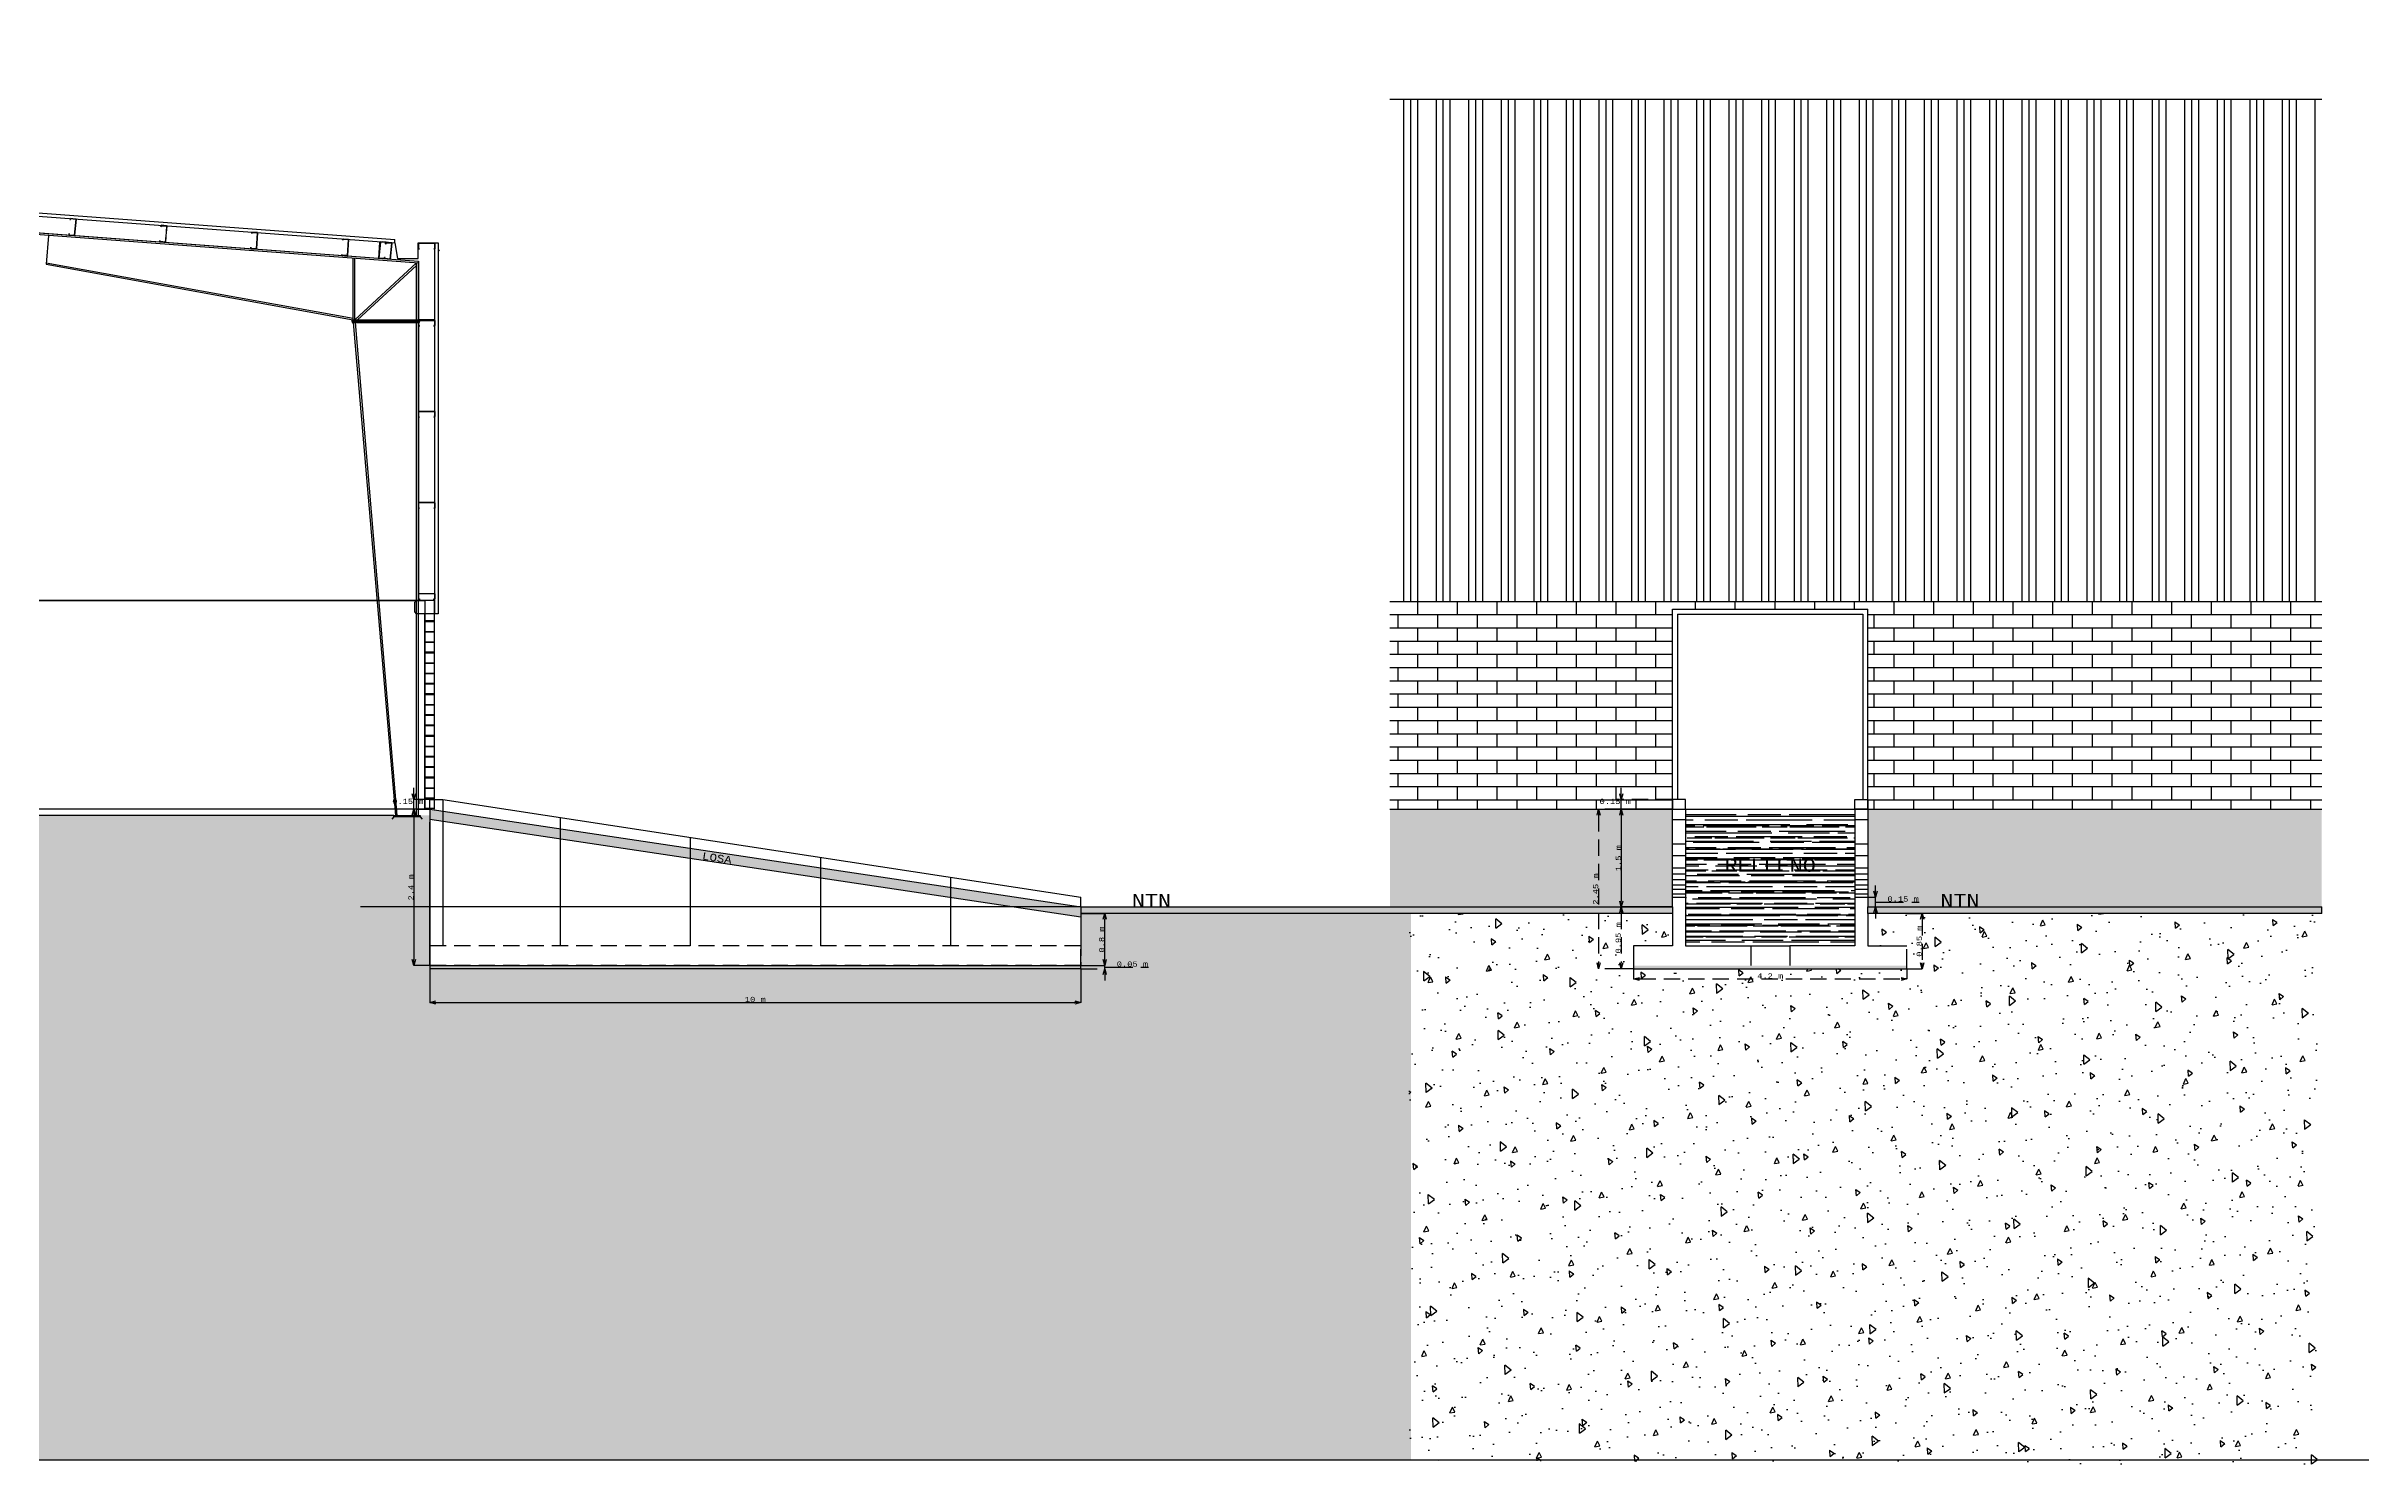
# Model space of a CAD drawing. Header units: metres. Extents: x 851 to 1039, y 791 to 824.
# Drawn here: x 934.24 to 969.81, y 790.9 to 812.69 of the extents above; entities that cross this region are included whole.
import ezdxf

# ---------------------------------------------------------------- set-up
doc = ezdxf.new("R2010")
doc.units = ezdxf.units.M
doc.linetypes.add('DASHED2', pattern=[0.375, 0.25, -0.125])
for name, color, linetype in [('1- 09', 2, 'Continuous'), ('1- 1', 1, 'Continuous'), ('1- 2', 223, 'Continuous'), ('1- 3', 3, 'Continuous'), ('hatch', 9, 'Continuous')]:
    doc.layers.add(name, color=color, linetype=linetype)
doc.layers.add('2', color=223, linetype='Continuous', lineweight=5)
doc.layers.add('3', color=3, linetype='Continuous', lineweight=30)
doc.styles.get("Standard").update_dxf_attribs({"font": 'cour.ttf', "height": 0.08})
doc.dimstyles.new('ISO-25 (Metros)', dxfattribs={"dimscale": 0.001, "dimtxt": 0.08, "dimasz": 90, "dimexe": 1.25, "dimexo": 0.625, "dimtad": 1, "dimtoh": 1, "dimdsep": 46, "dimtxsty": 'Standard', "dimblk": 'OPEN30', "dimcen": 2.5, "dimclrd": 220, "dimclre": 220, "dimclrt": 220, "dimadec": 0, "dimazin": 0, "dimtfac": 1, "dimtmove": 1, "dimatfit": 3, "dimfxl": 1, "dimarcsym": 0})

# ---------------------------------------------------------------- blocks, each defined once
blk = doc.blocks.new('_Open30')
at = {"color": 0, "linetype": 'ByBlock', "lineweight": -2}
for p, q in [((-1, 0.27), (0, 0)), ((0, 0), (-1, -0.27)), ((0, 0), (-1, 0))]:
    blk.add_line(p, q, dxfattribs=at)
blk = doc.blocks.new('*D43')
at = {"color": 220, "lineweight": -2, "transparency": 16777216}
for p, q in [((940.129, 798.519), (940.129, 798)), ((950.129, 798.519), (950.129, 798)), ((940.219, 798.001), (950.039, 798.001))]:
    blk.add_line(p, q, dxfattribs=at)
at = {"layer": 'Defpoints', "color": 0, "transparency": 16777216}
for p in [(940.129, 798.519), (950.129, 798.519), (950.129, 798.001)]:
    blk.add_point(p, dxfattribs=at)
at = {"color": 220, "lineweight": -2, "transparency": 16777216, "xscale": 0.09, "yscale": 0.09, "zscale": 0.09, "rotation": 180}
blk.add_blockref('_Open30', (940.129, 798.001), dxfattribs=at)
at = {"color": 220, "lineweight": -2, "transparency": 16777216, "xscale": 0.09, "yscale": 0.09, "zscale": 0.09}
blk.add_blockref('_Open30', (950.129, 798.001), dxfattribs=at)
at = {"color": 220, "transparency": 16777216, "insert": (945.129, 798.047), "char_height": 0.08, "attachment_point": 5}
blk.add_mtext('10 m', dxfattribs=at)
blk = doc.blocks.new('*D44')
at = {"color": 220, "lineweight": -2, "transparency": 16777216}
for p, q in [((950.13, 799.369), (950.499, 799.369)), ((950.497, 798.659), (950.497, 799.279)), ((950.13, 798.569), (950.499, 798.569))]:
    blk.add_line(p, q, dxfattribs=at)
at = {"layer": 'Defpoints', "color": 0, "transparency": 16777216}
for p in [(950.129, 799.369), (950.497, 799.369), (950.129, 798.569)]:
    blk.add_point(p, dxfattribs=at)
at = {"color": 220, "lineweight": -2, "transparency": 16777216, "xscale": 0.09, "yscale": 0.09, "zscale": 0.09}
for p, rotation in [((950.497, 799.369), 90), ((950.497, 798.569), 270)]:
    blk.add_blockref('_Open30', p, dxfattribs=dict(at, rotation=rotation))
at = {"color": 220, "transparency": 16777216, "insert": (950.452, 798.969), "char_height": 0.08, "attachment_point": 5, "rotation": 90}
blk.add_mtext('0.8 m', dxfattribs=at)
blk = doc.blocks.new('*D45')
at = {"color": 220, "lineweight": -2, "transparency": 16777216}
for p, q in [((940.128, 800.969), (939.883, 800.969)), ((939.884, 800.879), (939.884, 798.659)), ((940.128, 798.569), (939.883, 798.569))]:
    blk.add_line(p, q, dxfattribs=at)
at = {"layer": 'Defpoints', "color": 0, "transparency": 16777216}
for p in [(940.129, 800.969), (939.884, 798.569), (940.129, 798.569)]:
    blk.add_point(p, dxfattribs=at)
at = {"color": 220, "lineweight": -2, "transparency": 16777216, "xscale": 0.09, "yscale": 0.09, "zscale": 0.09}
for p, rotation in [((939.884, 800.969), 90), ((939.884, 798.569), 270)]:
    blk.add_blockref('_Open30', p, dxfattribs=dict(at, rotation=rotation))
at = {"color": 220, "transparency": 16777216, "insert": (939.838, 799.769), "char_height": 0.08, "attachment_point": 5, "rotation": 90}
blk.add_mtext('2.4 m', dxfattribs=at)
blk = doc.blocks.new('*D91')
at = {"color": 220, "lineweight": -2, "transparency": 16777216}
for p, q in [((959.221, 800.969), (958.433, 800.969)), ((958.434, 800.879), (958.434, 799.559)), ((959.221, 799.469), (958.433, 799.469))]:
    blk.add_line(p, q, dxfattribs=at)
at = {"layer": 'Defpoints', "color": 0, "transparency": 16777216}
for p in [(959.222, 800.969), (958.434, 799.469), (959.222, 799.469)]:
    blk.add_point(p, dxfattribs=at)
at = {"color": 220, "lineweight": -2, "transparency": 16777216, "xscale": 0.09, "yscale": 0.09, "zscale": 0.09}
for p, rotation in [((958.434, 800.969), 90), ((958.434, 799.469), 270)]:
    blk.add_blockref('_Open30', p, dxfattribs=dict(at, rotation=rotation))
at = {"color": 220, "transparency": 16777216, "insert": (958.389, 800.219), "char_height": 0.08, "attachment_point": 5, "rotation": 90}
blk.add_mtext('1.5 m', dxfattribs=at)
blk = doc.blocks.new('*D111')
at = {"color": 220, "linetype": 'DASHED2', "lineweight": -2, "transparency": 16777216}
for p, q in [((962.822, 799.369), (963.058, 799.369)), ((963.057, 799.279), (963.057, 798.609)), ((962.822, 798.519), (963.058, 798.519))]:
    blk.add_line(p, q, dxfattribs=at)
at = {"layer": 'Defpoints', "color": 0, "linetype": 'DASHED2', "transparency": 16777216}
for p in [(962.822, 799.369), (962.822, 798.519), (963.057, 798.519)]:
    blk.add_point(p, dxfattribs=at)
at = {"color": 220, "linetype": 'DASHED2', "lineweight": -2, "transparency": 16777216, "xscale": 0.09, "yscale": 0.09, "zscale": 0.09}
for p, rotation in [((963.057, 799.369), 90), ((963.057, 798.519), 270)]:
    blk.add_blockref('_Open30', p, dxfattribs=dict(at, rotation=rotation))
at = {"color": 220, "linetype": 'DASHED2', "transparency": 16777216, "insert": (963.012, 798.944), "char_height": 0.08, "attachment_point": 5, "rotation": 90}
blk.add_mtext('0.85 m', dxfattribs=at)
blk = doc.blocks.new('*D115')
at = {"color": 220, "linetype": 'DASHED2', "lineweight": -2, "transparency": 16777216}
for p, q in [((962.338, 799.709), (962.338, 799.799)), ((962.222, 799.619), (962.339, 799.619)), ((962.222, 799.469), (962.339, 799.469)), ((962.338, 799.469), (962.338, 799.619)), ((962.338, 799.469), (962.338, 799.619)), ((962.338, 799.544), (962.52, 799.544)), ((962.338, 799.379), (962.338, 799.289)), ((962.52, 799.544), (963.008, 799.544))]:
    blk.add_line(p, q, dxfattribs=at)
at = {"layer": 'Defpoints', "color": 0, "linetype": 'DASHED2', "transparency": 16777216}
for p in [(962.222, 799.619), (962.222, 799.469), (962.338, 799.619)]:
    blk.add_point(p, dxfattribs=at)
at = {"color": 220, "linetype": 'DASHED2', "lineweight": -2, "transparency": 16777216, "xscale": 0.09, "yscale": 0.09, "zscale": 0.09}
for p, rotation in [((962.338, 799.619), 270), ((962.338, 799.469), 90)]:
    blk.add_blockref('_Open30', p, dxfattribs=dict(at, rotation=rotation))
at = {"color": 220, "linetype": 'DASHED2', "transparency": 16777216, "insert": (962.764, 799.59), "char_height": 0.08, "attachment_point": 5}
blk.add_mtext('0.15 m', dxfattribs=at)
blk = doc.blocks.new('*D116')
at = {"color": 220, "linetype": 'DASHED2', "lineweight": -2, "transparency": 16777216}
for p, q in [((950.497, 798.659), (950.497, 798.749)), ((950.13, 798.569), (950.499, 798.569)), ((950.13, 798.519), (950.499, 798.519)), ((950.497, 798.519), (950.497, 798.569)), ((950.497, 798.519), (950.497, 798.569)), ((950.497, 798.544), (950.679, 798.544)), ((950.497, 798.429), (950.497, 798.339)), ((950.679, 798.544), (951.168, 798.544))]:
    blk.add_line(p, q, dxfattribs=at)
at = {"layer": 'Defpoints', "color": 0, "linetype": 'DASHED2', "transparency": 16777216}
for p in [(950.129, 798.569), (950.129, 798.519), (950.497, 798.569)]:
    blk.add_point(p, dxfattribs=at)
at = {"color": 220, "linetype": 'DASHED2', "lineweight": -2, "transparency": 16777216, "xscale": 0.09, "yscale": 0.09, "zscale": 0.09}
for p, rotation in [((950.497, 798.569), 270), ((950.497, 798.519), 90)]:
    blk.add_blockref('_Open30', p, dxfattribs=dict(at, rotation=rotation))
at = {"color": 220, "linetype": 'DASHED2', "transparency": 16777216, "insert": (950.923, 798.59), "char_height": 0.08, "attachment_point": 5}
blk.add_mtext('0.05 m', dxfattribs=at)
blk = doc.blocks.new('*D128')
at = {"color": 220, "linetype": 'DASHED2', "lineweight": -2, "transparency": 16777216}
for p, q in [((958.433, 799.469), (958.431, 799.469)), ((958.433, 799.379), (958.433, 798.609)), ((958.621, 798.519), (958.431, 798.519))]:
    blk.add_line(p, q, dxfattribs=at)
at = {"layer": 'Defpoints', "color": 0, "linetype": 'DASHED2', "transparency": 16777216}
for p in [(958.434, 799.469), (958.433, 798.519), (958.622, 798.519)]:
    blk.add_point(p, dxfattribs=at)
at = {"color": 220, "linetype": 'DASHED2', "lineweight": -2, "transparency": 16777216, "xscale": 0.09, "yscale": 0.09, "zscale": 0.09}
for p, rotation in [((958.433, 799.469), 90), ((958.433, 798.519), 270)]:
    blk.add_blockref('_Open30', p, dxfattribs=dict(at, rotation=rotation))
at = {"color": 220, "linetype": 'DASHED2', "transparency": 16777216, "insert": (958.387, 798.994), "char_height": 0.08, "attachment_point": 5, "rotation": 90}
blk.add_mtext('0.95 m', dxfattribs=at)
blk = doc.blocks.new('*D131')
at = {"color": 220, "linetype": 'DASHED2', "lineweight": -2, "transparency": 16777216}
for p, q in [((958.622, 798.519), (958.622, 798.362)), ((958.712, 798.363), (962.732, 798.363)), ((962.822, 798.519), (962.822, 798.362))]:
    blk.add_line(p, q, dxfattribs=at)
at = {"layer": 'Defpoints', "color": 0, "linetype": 'DASHED2', "transparency": 16777216}
for p in [(958.622, 798.519), (962.822, 798.519), (962.822, 798.363)]:
    blk.add_point(p, dxfattribs=at)
at = {"color": 220, "linetype": 'DASHED2', "lineweight": -2, "transparency": 16777216, "xscale": 0.09, "yscale": 0.09, "zscale": 0.09, "rotation": 180}
blk.add_blockref('_Open30', (958.622, 798.363), dxfattribs=at)
at = {"color": 220, "linetype": 'DASHED2', "lineweight": -2, "transparency": 16777216, "xscale": 0.09, "yscale": 0.09, "zscale": 0.09}
blk.add_blockref('_Open30', (962.822, 798.363), dxfattribs=at)
at = {"color": 220, "linetype": 'DASHED2', "transparency": 16777216, "insert": (960.722, 798.409), "char_height": 0.08, "attachment_point": 5}
blk.add_mtext('4.2 m', dxfattribs=at)
blk = doc.blocks.new('*D150')
at = {"color": 220, "linetype": 'DASHED2', "lineweight": -2, "transparency": 16777216}
for p, q in [((958.432, 800.969), (958.084, 800.969)), ((958.086, 800.879), (958.086, 798.609)), ((958.432, 798.519), (958.084, 798.519))]:
    blk.add_line(p, q, dxfattribs=at)
at = {"layer": 'Defpoints', "color": 0, "linetype": 'DASHED2', "transparency": 16777216}
for p in [(958.433, 800.969), (958.086, 798.519), (958.433, 798.519)]:
    blk.add_point(p, dxfattribs=at)
at = {"color": 220, "linetype": 'DASHED2', "lineweight": -2, "transparency": 16777216, "xscale": 0.09, "yscale": 0.09, "zscale": 0.09}
for p, rotation in [((958.086, 800.969), 90), ((958.086, 798.519), 270)]:
    blk.add_blockref('_Open30', p, dxfattribs=dict(at, rotation=rotation))
at = {"color": 220, "linetype": 'DASHED2', "transparency": 16777216, "insert": (958.04, 799.744), "char_height": 0.08, "attachment_point": 5, "rotation": 90}
blk.add_mtext('2.45 m', dxfattribs=at)
blk = doc.blocks.new('*D169')
at = {"color": 220, "linetype": 'DASHED2', "lineweight": -2, "transparency": 16777216}
for p, q in [((959.221, 801.119), (958.431, 801.119)), ((958.433, 801.209), (958.433, 801.299)), ((958.433, 800.969), (958.433, 801.119)), ((958.433, 800.969), (958.433, 801.119)), ((959.221, 800.969), (958.431, 800.969)), ((958.433, 800.879), (958.433, 800.789))]:
    blk.add_line(p, q, dxfattribs=at)
at = {"layer": 'Defpoints', "color": 0, "linetype": 'DASHED2', "transparency": 16777216}
for p in [(958.433, 801.119), (959.222, 801.119), (959.222, 800.969)]:
    blk.add_point(p, dxfattribs=at)
at = {"color": 220, "linetype": 'DASHED2', "lineweight": -2, "transparency": 16777216, "xscale": 0.09, "yscale": 0.09, "zscale": 0.09}
for p, rotation in [((958.433, 801.119), 270), ((958.433, 800.969), 90)]:
    blk.add_blockref('_Open30', p, dxfattribs=dict(at, rotation=rotation))
at = {"color": 220, "linetype": 'DASHED2', "transparency": 16777216, "insert": (958.34, 801.09), "char_height": 0.08, "attachment_point": 5}
blk.add_mtext('0.15 m', dxfattribs=at)
blk = doc.blocks.new('*D176')
at = {"color": 220, "lineweight": -2, "transparency": 16777216}
for p, q in [((940.128, 801.119), (939.883, 801.119)), ((939.884, 801.209), (939.884, 801.299)), ((939.884, 800.969), (939.884, 801.119)), ((939.884, 800.969), (939.884, 801.119)), ((940.128, 800.969), (939.883, 800.969)), ((939.884, 800.879), (939.884, 800.789))]:
    blk.add_line(p, q, dxfattribs=at)
at = {"layer": 'Defpoints', "color": 0, "transparency": 16777216}
for p in [(939.884, 801.119), (940.129, 801.119), (940.129, 800.969)]:
    blk.add_point(p, dxfattribs=at)
at = {"color": 220, "lineweight": -2, "transparency": 16777216, "xscale": 0.09, "yscale": 0.09, "zscale": 0.09}
for p, rotation in [((939.884, 801.119), 270), ((939.884, 800.969), 90)]:
    blk.add_blockref('_Open30', p, dxfattribs=dict(at, rotation=rotation))
at = {"color": 220, "transparency": 16777216, "insert": (939.792, 801.09), "char_height": 0.08, "attachment_point": 5}
blk.add_mtext('0.15 m', dxfattribs=at)

msp = doc.modelspace()

# ---------------------------------------------------------------- hatches: boundary and pattern name
h = msp.add_hatch()
h.set_pattern_fill('GOST_GROUND', color=256, scale=0.05, angle=45)
h.set_pattern_definition([(90, (-10.9073, 0), (0.5, 0.5), [1]), (90, (-10.80124, 0.10607), (0.5, 0.5), [1]), (90, (-10.69517, 0.21213), (0.5, 0.5), [1])])
h.paths.add_polyline_path([(969.194, 811.877), (954.88, 811.877), (954.88, 804.163), (969.194, 804.163)])
h = msp.add_hatch()
h.set_pattern_fill('AR-BRSTD', color=1, scale=0.003)
h.set_pattern_definition([(0, (-10.9073, 0), (0, 0.2032254), []), (90, (-10.9073, 0), (-0.3048, 0.2032254), [0.2032254, -0.2032254])])
h.paths.add_polyline_path([(959.222, 803.969), (959.222, 804.044), (962.222, 804.044), (962.222, 800.969), (969.194, 800.969), (969.194, 804.169), (954.88, 804.169), (954.88, 800.969), (959.222, 800.969)])
h = msp.add_hatch()
h.set_pattern_fill('AR-CONC', color=32, scale=0.005, angle=45)
edge = h.paths.add_edge_path()
edge.add_spline(control_points=[(916.898, 800.851), (916.898, 800.851), (916.946, 800.748), (916.946, 800.748), (916.946, 800.748), (916.97, 800.661), (916.97, 800.661)], knot_values=[10.00002, 10.00002, 10.00002, 10.00002, 11.00002, 11.00002, 11.00002, 12, 12, 12, 12], degree=3, periodic=0)
edge.add_line((916.988, 800.656), (916.97, 800.639))
edge.add_spline(control_points=[(916.97, 800.661), (916.986, 800.592), (916.973, 800.481), (916.948, 800.355)], knot_values=[9.647402, 9.647402, 9.647402, 9.647402, 10, 10, 10, 10], degree=3, periodic=0)
edge.add_spline(control_points=[(916.948, 800.355), (916.901, 800.124), (916.81, 799.842), (916.78, 799.674)], knot_values=[9, 9, 9, 9, 9.647402, 9.647402, 9.647402, 9.647402], degree=3, periodic=0)
edge.add_spline(control_points=[(916.78, 799.674), (916.78, 799.674), (916.78, 799.667), (916.78, 799.658)], knot_values=[8.647116, 8.647116, 8.647116, 8.647116, 9, 9, 9, 9], degree=3, periodic=0)
edge.add_spline(control_points=[(916.78, 799.619), (916.78, 799.619), (916.788, 799.595), (916.788, 799.595)], knot_values=[7.00001, 7.00001, 7.00001, 7.00001, 7.99999, 7.99999, 7.99999, 7.99999], degree=3, periodic=0)
edge.add_spline(control_points=[(916.788, 799.595), (916.8, 799.499), (916.791, 799.401), (916.733, 799.319)], knot_values=[6, 6, 6, 6, 7, 7, 7, 7], degree=3, periodic=0)
edge.add_line((916.786, 799.396), (916.749, 799.358))
edge.add_spline(control_points=[(916.788, 799.595), (916.8, 799.499), (916.791, 799.401), (916.733, 799.319)], knot_values=[6, 6, 6, 6, 7, 7, 7, 7], degree=3, periodic=0)
edge.add_spline(control_points=[(916.733, 799.319), (916.733, 799.319), (916.709, 799.279), (916.709, 799.279), (916.709, 799.279), (916.709, 799.279), (916.709, 799.279)], knot_values=[4.99999, 4.99999, 4.99999, 4.99999, 5.99999, 5.99999, 5.99999, 6, 6, 6, 6], degree=3, periodic=0)
edge.add_spline(control_points=[(916.709, 799.279), (916.709, 799.279), (916.693, 799.24), (916.693, 799.24)], knot_values=[4.00001, 4.00001, 4.00001, 4.00001, 4.99999, 4.99999, 4.99999, 4.99999], degree=3, periodic=0)
edge.add_spline(control_points=[(916.693, 799.24), (916.603, 799.096), (916.626, 799.007), (916.567, 798.86)], knot_values=[3, 3, 3, 3, 4, 4, 4, 4], degree=3, periodic=0)
edge.add_line((916.592, 798.933), (916.587, 798.928))
edge.add_spline(control_points=[(916.693, 799.24), (916.603, 799.096), (916.626, 799.007), (916.567, 798.86)], knot_values=[3, 3, 3, 3, 4, 4, 4, 4], degree=3, periodic=0)
edge.add_spline(control_points=[(916.543, 798.781), (916.543, 798.781), (916.503, 798.679), (916.503, 798.679)], knot_values=[1.00001, 1.00001, 1.00001, 1.00001, 1.99999, 1.99999, 1.99999, 1.99999], degree=3, periodic=0)
edge.add_spline(control_points=[(916.503, 798.679), (916.503, 798.679), (916.448, 798.552), (916.448, 798.552)], knot_values=[0.00001, 0.00001, 0.00001, 0.00001, 0.99999, 0.99999, 0.99999, 0.99999], degree=3, periodic=0)
edge.add_line((916.424, 798.497), (913.273, 798.497))
edge.add_line((913.273, 798.497), (913.273, 798.57))
edge.add_spline(control_points=[(913.225, 798.679), (913.225, 798.679), (913.281, 798.552), (913.281, 798.552)], knot_values=[0, 0, 0, 0, 0.99999, 0.99999, 0.99999, 0.99999], degree=3, periodic=0)
edge.add_spline(control_points=[(913.162, 798.86), (913.162, 798.86), (913.186, 798.781), (913.186, 798.781), (913.186, 798.781), (913.186, 798.781), (913.186, 798.781)], knot_values=[1.99999, 1.99999, 1.99999, 1.99999, 2.99999, 2.99999, 2.99999, 3, 3, 3, 3], degree=3, periodic=0)
edge.add_spline(control_points=[(913.162, 798.86), (913.107, 798.989), (913.125, 799.057), (913.087, 799.149)], knot_values=[3, 3, 3, 3, 3.769896, 3.769896, 3.769896, 3.769896], degree=3, periodic=0)
edge.add_spline(control_points=[(913.087, 799.149), (913.076, 799.176), (913.06, 799.206), (913.036, 799.24)], knot_values=[3.769896, 3.769896, 3.769896, 3.769896, 4, 4, 4, 4], degree=3, periodic=0)
edge.add_line((912.989, 799.312), (912.996, 799.319))
edge.add_spline(control_points=[(912.996, 799.319), (912.942, 799.409), (912.919, 799.494), (912.949, 799.595)], knot_values=[6.000083, 6.000083, 6.000083, 6.000083, 7, 7, 7, 7], degree=3, periodic=0)
edge.add_line((912.92, 799.503), (912.945, 799.528))
edge.add_spline(control_points=[(912.996, 799.319), (912.942, 799.409), (912.919, 799.494), (912.949, 799.595)], knot_values=[6.000083, 6.000083, 6.000083, 6.000083, 7, 7, 7, 7], degree=3, periodic=0)
edge.add_spline(control_points=[(912.949, 799.595), (912.949, 799.595), (912.949, 799.674), (912.949, 799.674)], knot_values=[7.00001, 7.00001, 7.00001, 7.00001, 8, 8, 8, 8], degree=3, periodic=0)
edge.add_spline(control_points=[(912.949, 799.674), (912.944, 799.706), (912.936, 799.741), (912.928, 799.779)], knot_values=[8, 8, 8, 8, 8.118448, 8.118448, 8.118448, 8.118448], degree=3, periodic=0)
edge.add_spline(control_points=[(912.928, 799.779), (912.912, 799.844), (912.893, 799.917), (912.873, 799.993)], knot_values=[8.118448, 8.118448, 8.118448, 8.118448, 8.322749, 8.322749, 8.322749, 8.322749], degree=3, periodic=0)
edge.add_spline(control_points=[(912.873, 799.993), (912.834, 800.136), (912.793, 800.289), (912.77, 800.419)], knot_values=[8.322749, 8.322749, 8.322749, 8.322749, 8.708973, 8.708973, 8.708973, 8.708973], degree=3, periodic=0)
edge.add_spline(control_points=[(912.759, 800.661), (912.746, 800.603), (912.752, 800.517), (912.77, 800.419)], knot_values=[8.708973, 8.708973, 8.708973, 8.708973, 9, 9, 9, 9], degree=3, periodic=0)
edge.add_spline(control_points=[(912.831, 800.851), (912.831, 800.851), (912.783, 800.748), (912.783, 800.748), (912.783, 800.748), (912.759, 800.661), (912.759, 800.661)], knot_values=[9.00002, 9.00002, 9.00002, 9.00002, 10.00002, 10.00002, 10.00002, 11, 11, 11, 11], degree=3, periodic=0)
edge.add_line((912.841, 800.875), (860.287, 800.875))
edge.add_line((860.287, 800.875), (860.287, 799.571))
edge.add_line((860.287, 799.571), (862.791, 799.571))
edge.add_line((862.791, 799.571), (862.791, 798.568))
edge.add_line((862.791, 798.568), (859.584, 798.568))
edge.add_line((859.584, 798.568), (859.584, 799.469))
edge.add_line((859.584, 799.469), (850.728, 799.469))
edge.add_line((850.728, 799.469), (850.728, 790.969))
edge.add_line((850.728, 790.969), (955.205, 790.969))
edge.add_line((955.205, 790.969), (955.205, 799.369))
edge.add_line((955.205, 799.369), (950.129, 799.369))
edge.add_line((950.129, 799.369), (950.129, 799.069))
edge.add_line((950.129, 799.069), (950.129, 798.769))
edge.add_line((950.129, 798.769), (950.129, 798.519))
edge.add_line((950.129, 798.519), (940.129, 798.519))
edge.add_line((940.129, 798.519), (940.129, 799.069))
edge.add_line((940.129, 799.069), (940.129, 799.469))
edge.add_line((940.129, 799.469), (940.129, 799.869))
edge.add_line((940.129, 799.869), (940.129, 800.875))
edge.add_line((940.129, 800.875), (939.426, 800.875))
edge.add_line((939.426, 800.875), (916.938, 800.875))
edge.add_line((916.938, 800.875), (916.903, 800.84))
edge = h.paths.add_edge_path(flags=16)
edge.add_spline(control_points=[(886.772, 799.595), (886.786, 799.453), (886.792, 799.455), (886.717, 799.319)], knot_values=[6, 6, 6, 6, 7, 7, 7, 7], degree=3, periodic=0)
edge.add_line((886.736, 799.362), (886.78, 799.406))
edge = h.paths.add_edge_path(flags=16)
edge.add_spline(control_points=[(883.21, 798.679), (883.21, 798.679), (883.265, 798.552), (883.265, 798.552)], knot_values=[0, 0, 0, 0, 0.99999, 0.99999, 0.99999, 0.99999], degree=3, periodic=0)
edge.add_line((883.265, 798.552), (883.257, 798.552))
edge.add_line((883.257, 798.552), (883.257, 798.537))
edge.add_line((883.257, 798.537), (883.265, 798.537))
edge.add_line((883.265, 798.537), (883.27, 798.541))
h.paths.add_polyline_path([(883.597, 798.568), (883.597, 798.608), (883.557, 798.568)], flags=17)
h.paths.add_polyline_path([(885.2, 800.819), (884.545, 800.819), (884.545, 800.819), (884.497, 800.774), (884.497, 798.868), (883.857, 798.868), (884.497, 799.508), (884.497, 800.835), (884.481, 800.819), (884.545, 800.819), (884.576, 800.851), (884.576, 800.875), (885.129, 800.875), (885.245, 800.785), (885.2, 800.74)], flags=16)
at = {"linetype": 'DASHED2', "true_color": 0x636466}
h = msp.add_hatch(dxfattribs=at)
h.set_pattern_fill('AR-CONC', color=251, scale=0.0001, angle=20)
h.set_pattern_definition([(70, (0, 0), (0.01766490774, 0.00473329855), [0.001905, -0.020955]), (15, (0, 0), (-0.00984632726, 0.01674807476), [0.001524, -0.01676405842]), (120.4514447, (0.001472, 0.000394), (0.0078185807, 0.02148137256), [0.00161900088, -0.01780902446]), (66.1842, (-0.001737, 0.004774), (0.02691102974, 0.0053207627), [0.0028575, -0.0314325]), (116.6355576, (0.000505, 0.005217), (0.01384621943, 0.03137014994), [0.0024285023, -0.0267135608]), (11.1841512, (-0.001737, 0.004774), (0.01384621943, 0.03137014994), [0.0022859967, -0.0251459732]), (41, (0.001084, 0.004449), (0.01774476824, -0.00442426763), [0.001905, -0.020955]), (346, (0.001084, 0.004449), (-0.00049210846, 0.01942176112), [0.001524, -0.016764]), (91.451445, (0.002562, 0.00408), (0.01725265972, 0.01499749357), [0.00161900088, -0.01780899376]), (57.5, (0, 0), (-0.002601718883, 0.00805121106), [0, -0.0165608, 0, -0.017018, 0, -0.0168275]), (27.5, (0, 0), (0.00285261692, 0.011699261745), [0, -0.0097028, 0, -0.0161798, 0, -0.0064135]), (347.5, (-0.0053226, -0.001937), (0.012937282757, 0.004099145634), [0, -0.00635, 0, -0.019812, 0, -0.026289]), (337.5, (-0.00771, -0.002806), (0.01304995266, 0.00745562498), [0, -0.008255, 0, -0.0131572, 0, -0.018669])])
h.paths.add_polyline_path([(940.129, 800.969), (940.129, 800.819), (950.129, 799.319), (950.129, 799.369), (950.129, 799.469)])
at = {"true_color": 0x636466}
h = msp.add_hatch(dxfattribs=at)
h.set_pattern_fill('AR-SAND', color=251, scale=0.002)
h.set_pattern_definition([(37.5, (-10.9073, 0), (-0.0032000626, 0.0978826475), [0, -0.077216, 0, -0.08636, 0, -0.08255]), (7.5, (-10.9073, 0), (0.089904657, 0.14336502), [0, -0.041656, 0, -0.069596, 0, -0.02667]), (327.5, (-10.96979, 0), (0.158198474, 0.000287437), [0, -0.0254, 0, -0.09144, 0, -0.11938]), (317.5, (-10.96979, 0), (0.15271129, 0.044585865), [0, -0.0127, 0, -0.059944, 0, -0.06858])])
h.paths.add_polyline_path([(959.222, 800.969), (954.88, 800.969), (954.88, 799.469), (959.222, 799.469)])
h.paths.add_polyline_path([(969.194, 800.969), (962.222, 800.969), (962.222, 799.469), (969.194, 799.469)])
h = msp.add_hatch()
h.set_pattern_fill('AR-RROOF', color=32, scale=0.005)
h.set_pattern_definition([(0, (-10.9073, 0), (0.2794, 0.127), [1.905, -0.254, 0.635, -0.127]), (0, (-10.7384, 0.0635), (-0.127, 0.16891), [0.381, -0.04191, 0.762, -0.09525]), (0, (-10.8438, 0.10795), (0.6604, 0.08509), [1.016, -0.1778, 0.508, -0.127])])
h.paths.add_polyline_path([(959.422, 800.969), (959.422, 798.869), (960.422, 798.869), (961.022, 798.869), (962.022, 798.869), (962.022, 800.969)])
at = {"true_color": 0x000000}
h = msp.add_hatch(dxfattribs=at)
h.set_pattern_fill('CORK', color=18, scale=0.007)
h.set_pattern_definition([(0, (-10.974125, -0.01), (0, 0.022225), []), (135, (-10.96301, -0.021113), (-0.0444500192, -0.0444500192), [0.03143091, -0.03143091]), (135, (-10.957456, -0.021113), (-0.0444500192, -0.0444500192), [0.03143091, -0.03143091]), (135, (-10.9519, -0.021113), (-0.0444500192, -0.0444500192), [0.03143091, -0.03143091])])
h.paths.add_polyline_path([(959.222, 799.369), (959.222, 799.469), (950.129, 799.469), (950.129, 799.369)])
h = msp.add_hatch()
h.set_pattern_fill('AR-CONC', color=32, scale=0.005, angle=45)
h.paths.add_polyline_path([(969.126, 799.268), (969.194, 799.299), (969.194, 799.369), (962.222, 799.369), (962.222, 798.869), (962.822, 798.869), (962.822, 798.769), (962.822, 798.519), (960.722, 798.519), (958.622, 798.519), (958.622, 798.869), (959.222, 798.869), (959.222, 799.369), (955.169, 799.369), (955.169, 790.969), (969.126, 790.9)])
h = msp.add_hatch(dxfattribs=at)
h.set_pattern_fill('CORK', color=18, scale=0.007)
h.set_pattern_definition([(0, (12.092698, 0), (0, 0.022225), []), (135, (12.10381, -0.01111), (-0.0444500192, -0.0444500192), [0.03143091, -0.03143091]), (135, (12.109366, -0.01111), (-0.0444500192, -0.0444500192), [0.03143091, -0.03143091]), (135, (12.11492, -0.01111), (-0.0444500192, -0.0444500192), [0.03143091, -0.03143091])])
h.paths.add_polyline_path([(969.194, 799.369), (969.194, 799.469), (962.222, 799.469), (962.222, 799.369)])
at = {"true_color": 0x939598}
h = msp.add_hatch(dxfattribs=at)
h.set_pattern_fill('CLAY', color=252, scale=0.004)
h.set_pattern_definition([(0, (0, -0.2), (0, 0.01905), []), (0, (0, -0.196825), (0, 0.01905), []), (0, (0, -0.19365), (0, 0.01905), []), (0, (0, -0.1873), (0, 0.01905), [0.01905, -0.0127])])
h.paths.add_polyline_path([(950.129, 798.569), (940.129, 798.569), (940.129, 798.519), (950.129, 798.519)])
h = msp.add_hatch(dxfattribs=at)
h.set_pattern_fill('CLAY', color=252, scale=0.004)
h.set_pattern_definition([(0, (15.799557, -0.20317), (0, 0.01905), []), (0, (15.799557, -0.199995), (0, 0.01905), []), (0, (15.799557, -0.19682), (0, 0.01905), []), (0, (15.799557, -0.19047), (0, 0.01905), [0.01905, -0.0127])])
h.paths.add_polyline_path([(962.822, 798.569), (958.622, 798.569), (958.622, 798.519), (962.822, 798.519)])

# ---------------------------------------------------------------- linework, layer by layer
at = {"color": 1}
for p, q in [((954.88, 811.877), (969.194, 811.877)), ((959.222, 803.969), (959.222, 804.044)), ((959.222, 804.044), (962.222, 804.044)), ((959.222, 800.969), (959.222, 803.969)), ((959.297, 803.969), (962.147, 803.969)), ((959.297, 803.969), (959.297, 801.119)), ((962.147, 803.969), (962.147, 801.119)), ((962.222, 800.969), (962.222, 804.044)), ((954.88, 800.969), (969.194, 800.969))]:
    msp.add_line(p, q, dxfattribs=at)
for p, q in [((940.129, 800.969), (940.129, 801.119)), ((940.129, 801.119), (940.329, 801.119)), ((940.329, 801.119), (950.129, 799.619)), ((942.129, 800.844), (942.129, 798.869)), ((959.222, 799.469), (959.222, 800.969)), ((959.222, 800.969), (962.222, 800.969)), ((959.222, 800.969), (959.422, 800.969)), ((959.222, 800.811), (959.422, 800.811)), ((959.422, 800.969), (959.422, 798.869)), ((962.222, 800.969), (962.022, 800.969)), ((962.022, 800.969), (962.022, 798.869)), ((962.022, 800.811), (962.222, 800.811)), ((962.222, 800.969), (962.222, 799.469)), ((944.129, 800.538), (944.129, 798.869)), ((959.222, 800.441), (959.422, 800.441)), ((962.022, 800.441), (962.222, 800.441)), ((946.129, 800.232), (946.129, 798.869)), ((959.222, 800.257), (959.422, 800.257)), ((959.222, 800.068), (959.422, 800.068)), ((962.022, 800.257), (962.222, 800.257)), ((962.022, 800.068), (962.222, 800.068)), ((948.129, 799.926), (948.129, 798.869)), ((959.222, 799.977), (959.422, 799.977)), ((959.222, 799.891), (959.422, 799.891)), ((959.222, 799.811), (959.422, 799.811)), ((959.222, 799.74), (959.422, 799.74)), ((959.222, 799.671), (959.422, 799.671)), ((962.022, 799.977), (962.222, 799.977)), ((962.022, 799.891), (962.222, 799.891)), ((962.022, 799.811), (962.222, 799.811)), ((962.022, 799.74), (962.222, 799.74)), ((962.022, 799.671), (962.222, 799.671)), ((950.129, 799.469), (950.129, 799.619)), ((950.129, 799.469), (959.222, 799.469)), ((959.222, 799.369), (950.129, 799.369)), ((959.222, 799.619), (959.422, 799.619)), ((959.222, 799.469), (959.222, 799.369)), ((962.022, 799.619), (962.222, 799.619)), ((962.222, 799.369), (962.222, 798.869)), ((969.194, 799.369), (969.194, 799.469)), ((959.222, 798.869), (958.622, 798.869)), ((958.622, 798.869), (958.622, 798.519)), ((959.422, 798.869), (960.422, 798.869)), ((960.422, 798.869), (960.422, 798.569)), ((960.422, 798.869), (961.022, 798.869)), ((962.022, 798.869), (961.022, 798.869)), ((961.022, 798.869), (961.022, 798.569)), ((962.222, 798.869), (962.822, 798.869)), ((950.129, 798.519), (940.129, 798.519))]:
    msp.add_line(p, q)
at = {"color": 251, "linetype": 'DASHED2', "ltscale": 150, "true_color": 0x636466, "transparency": 33554559}
msp.add_line((940.329, 801.119), (940.329, 798.869), dxfattribs=at)
at = {"linetype": 'DASHED2'}
for p, q in [((959.422, 801.119), (959.222, 801.119)), ((959.222, 801.119), (959.222, 800.969)), ((959.422, 800.969), (959.422, 801.119)), ((962.022, 800.969), (962.022, 801.119)), ((962.022, 801.119), (962.222, 801.119)), ((962.222, 801.119), (962.222, 800.969)), ((950.129, 799.369), (950.129, 798.569)), ((950.129, 798.869), (940.129, 798.869)), ((950.129, 798.569), (950.129, 798.869)), ((962.822, 798.569), (962.822, 798.869)), ((950.129, 798.569), (940.129, 798.569)), ((940.129, 798.568), (940.129, 798.519)), ((950.129, 798.519), (950.129, 798.569)), ((962.822, 798.519), (962.822, 798.569))]:
    msp.add_line(p, q, dxfattribs=at)
at = {"color": 251, "true_color": 0x636466}
for p, q in [((940.129, 800.969), (940.129, 799.469)), ((940.129, 800.969), (950.129, 799.469)), ((940.129, 800.819), (950.129, 799.319)), ((940.129, 799.369), (940.129, 798.769)), ((940.129, 798.719), (940.129, 798.769)), ((950.129, 798.769), (950.129, 798.719)), ((1039.188, 790.969), (850.728, 790.969))]:
    msp.add_line(p, q, dxfattribs=at)
at = {"color": 7}
for p, q in [((940.129, 800.969), (940.129, 798.569)), ((950.129, 799.469), (950.129, 799.069)), ((959.222, 799.369), (959.222, 798.869)), ((950.129, 799.069), (950.129, 798.769)), ((940.129, 798.569), (950.129, 798.569)), ((958.622, 798.519), (962.822, 798.519))]:
    msp.add_line(p, q, dxfattribs=at)
at = {"color": 1, "linetype": 'DASHED2', "ltscale": 150, "transparency": 33554559}
msp.add_line((950.129, 799.469), (939.063, 799.469), dxfattribs=at)
msp.add_lwpolyline([(969.194, 799.369), (962.222, 799.369), (962.222, 799.469), (969.194, 799.469)])
at = {"layer": '1- 09', "lineweight": 25}
for points in [[(934.268, 809.785), (934.236, 809.342)], [(934.236, 809.366), (938.952, 808.513)], [(934.236, 809.342), (938.952, 808.489)], [(938.952, 808.489), (938.952, 809.437)], [(938.976, 808.489), (938.976, 809.437)], [(939.924, 809.366), (938.976, 808.489)], [(939.924, 809.326), (939.015, 808.489)], [(938.936, 808.465), (938.936, 808.489), (939.971, 808.489), (939.971, 808.465), (938.936, 808.465)], [(938.936, 808.489), (938.936, 808.489)], [(938.936, 808.465), (938.936, 808.45), (939.971, 808.45), (939.971, 808.465), (938.936, 808.465)], [(938.936, 808.45), (938.936, 808.45)], [(938.952, 808.45), (939.6, 800.875)], [(938.984, 808.45), (939.624, 800.875)]]:
    msp.add_lwpolyline(points, dxfattribs=at)
at = {"layer": '1- 1', "lineweight": 25}
for points in [[(899.861, 812.691), (939.592, 809.721)], [(899.861, 812.644), (939.592, 809.674), (939.592, 809.721)], [(899.86, 812.391), (939.955, 809.39)], [(899.86, 812.368), (939.955, 809.366)], [(940.208, 803.971), (940.208, 809.674), (940.255, 809.674)], [(940.255, 809.674), (940.255, 803.971), (940.208, 803.971)], [(939.924, 808.489), (939.924, 809.366)], [(939.955, 808.489), (939.955, 809.39)], [(939.924, 800.875), (939.924, 808.45)], [(939.955, 800.875), (939.955, 808.45)], [(940.2, 804.176), (939.924, 804.176), (939.9, 804.153)], [(939.9, 804.003), (939.9, 804.153)], [(940.2, 803.971), (939.924, 803.971), (939.9, 804.003)], [(940.05, 800.969), (940.05, 803.971)], [(940.2, 800.969), (940.2, 804.176)], [(940.05, 803.868), (940.2, 803.868)], [(940.05, 803.853), (940.2, 803.853)], [(940.05, 803.702), (940.2, 803.702)], [(940.05, 803.695), (940.2, 803.695)], [(940.05, 803.544), (940.2, 803.544)], [(940.05, 803.537), (940.2, 803.537)], [(940.05, 803.386), (940.2, 803.386)], [(940.05, 803.371), (940.2, 803.371)], [(940.05, 803.221), (940.2, 803.221)], [(940.05, 803.213), (940.2, 803.213)], [(940.05, 803.063), (940.2, 803.063)], [(940.05, 803.055), (940.2, 803.055)], [(940.05, 802.905), (940.2, 802.905)], [(940.05, 802.897), (940.2, 802.897)], [(940.05, 802.747), (940.2, 802.747)], [(940.05, 802.731), (940.2, 802.731)], [(940.05, 802.581), (940.2, 802.581)], [(940.05, 802.573), (940.2, 802.573)], [(940.05, 802.423), (940.2, 802.423)], [(940.05, 802.415), (940.2, 802.415)], [(940.05, 802.265), (940.2, 802.265)], [(940.05, 802.257), (940.2, 802.257)], [(940.05, 802.107), (940.2, 802.107)], [(940.05, 802.091), (940.2, 802.091)], [(940.05, 801.941), (940.2, 801.941)], [(940.05, 801.933), (940.2, 801.933)], [(940.05, 801.783), (940.2, 801.783)], [(940.05, 801.775), (940.2, 801.775)], [(940.05, 801.625), (940.2, 801.625)], [(940.05, 801.617), (940.2, 801.617)], [(940.05, 801.467), (940.2, 801.467)], [(940.05, 801.451), (940.2, 801.451)], [(940.05, 801.301), (940.2, 801.301)], [(940.05, 801.293), (940.2, 801.293)], [(940.05, 801.143), (940.2, 801.143)], [(940.05, 801.135), (940.2, 801.135)], [(940.05, 800.985), (940.2, 800.985)]]:
    msp.add_lwpolyline(points, dxfattribs=at)
at = {"layer": '1- 2', "lineweight": 25}
for points in [[(934.584, 809.808), (934.584, 809.792), (934.592, 809.792), (934.671, 809.785), (934.671, 809.792), (934.695, 810.037), (934.687, 810.037), (934.608, 810.045), (934.608, 810.037), (934.6, 810.029), (934.608, 810.029), (934.608, 810.037)], [(934.608, 810.045), (934.687, 810.037)], [(934.695, 810.037), (934.671, 809.792)], [(934.584, 809.792), (934.592, 809.808), (934.584, 809.808)], [(934.671, 809.785), (934.592, 809.792)], [(935.982, 809.706), (935.982, 809.69), (935.99, 809.69), (936.069, 809.682), (936.093, 809.927), (936.085, 809.935), (936.006, 809.943), (935.998, 809.935), (935.998, 809.919), (936.006, 809.935), (936.085, 809.935)], [(935.982, 809.69), (935.982, 809.706)], [(936.085, 809.927), (936.069, 809.682), (935.99, 809.69)], [(937.404, 809.832), (937.483, 809.824), (937.467, 809.579), (937.38, 809.587), (937.38, 809.603)], [(938.802, 809.729), (938.881, 809.721), (938.865, 809.476)], [(939.347, 809.437), (939.363, 809.682)], [(939.45, 809.682), (939.371, 809.682), (939.347, 809.437)], [(939.371, 809.69), (939.371, 809.682), (939.363, 809.682)], [(939.371, 809.69), (939.45, 809.682), (939.458, 809.674)], [(939.545, 809.666), (939.521, 809.421), (939.442, 809.429)], [(939.45, 809.682), (939.45, 809.69)], [(939.458, 809.674), (939.45, 809.658), (939.45, 809.674)], [(939.537, 809.666), (939.537, 809.674)], [(939.955, 809.666), (939.955, 809.658)], [(939.955, 809.666), (940.2, 809.666)], [(940.2, 809.658), (940.2, 809.666), (939.955, 809.666)], [(939.971, 809.579), (939.955, 809.579), (939.955, 809.658)], [(939.955, 809.658), (939.955, 809.579), (939.971, 809.579)], [(940.208, 809.658), (940.208, 809.666), (940.2, 809.666)], [(940.208, 809.658), (940.208, 809.579), (940.2, 809.579)], [(940.208, 809.579), (940.208, 809.658)], [(938.778, 809.484), (938.778, 809.492)], [(938.857, 809.476), (938.778, 809.476)], [(939.347, 809.437), (939.355, 809.429)], [(939.434, 809.445), (939.434, 809.429), (939.355, 809.429)], [(939.434, 809.429), (939.442, 809.445), (939.434, 809.445)], [(940.208, 809.579), (940.208, 809.587)], [(940.192, 808.394), (940.2, 808.394), (940.208, 808.402), (940.208, 808.481), (940.2, 808.489), (939.955, 808.489), (939.955, 808.394), (939.971, 808.394), (939.971, 808.402), (939.955, 808.402), (939.955, 808.481), (940.2, 808.481)], [(940.2, 808.402), (940.192, 808.402), (940.192, 808.394)], [(940.208, 808.481), (940.208, 808.402)], [(939.955, 807.004), (939.955, 807.083), (940.2, 807.083)], [(940.2, 806.996), (940.192, 806.996)], [(940.2, 807.004), (940.2, 807.012)], [(940.208, 807.083), (940.208, 807.004)], [(939.955, 805.685), (940.2, 805.685)], [(940.2, 805.598), (940.192, 805.598)], [(940.2, 805.677), (940.2, 805.685)], [(940.208, 805.677), (940.208, 805.598)], [(939.955, 804.2), (939.955, 804.287)], [(939.955, 804.279), (939.955, 804.287), (940.2, 804.287)], [(940.2, 804.279), (939.955, 804.279), (939.955, 804.2), (939.971, 804.2), (939.971, 804.192)], [(939.955, 804.2), (939.955, 804.192)], [(939.971, 804.192), (939.955, 804.192)], [(940.2, 804.192), (940.192, 804.192), (940.192, 804.2), (940.2, 804.2)], [(940.208, 804.279), (940.2, 804.287)], [(940.208, 804.279), (940.208, 804.2), (940.2, 804.192)], [(940.208, 804.2), (940.208, 804.279)], [(940.208, 804.2), (940.208, 804.208)], [(939.576, 800.875), (860.121, 800.875)], [(939.592, 800.969), (915.113, 800.969)]]:
    msp.add_lwpolyline(points, dxfattribs=at)
for points, knots in [([(937.38, 809.603), (937.38, 809.603), (937.38, 809.579), (937.38, 809.579), (937.38, 809.579), (937.467, 809.579), (937.467, 809.579), (937.467, 809.579), (937.483, 809.824), (937.483, 809.824), (937.483, 809.824), (937.483, 809.832), (937.483, 809.832), (937.483, 809.832), (937.396, 809.832), (937.396, 809.832), (937.396, 809.832), (937.396, 809.816), (937.396, 809.816), (937.396, 809.816), (937.396, 809.832), (937.396, 809.832)], [0, 0, 0, 0, 1, 1, 1, 2, 2, 2, 3, 3, 3, 4, 4, 4, 5, 5, 5, 6, 6, 6, 7, 7, 7, 7]), ([(938.778, 809.492), (938.778, 809.492), (938.778, 809.476), (938.778, 809.476), (938.778, 809.476), (938.857, 809.469), (938.857, 809.469), (938.857, 809.469), (938.865, 809.469), (938.865, 809.469), (938.865, 809.469), (938.865, 809.476), (938.865, 809.476), (938.865, 809.476), (938.881, 809.721), (938.881, 809.721), (938.881, 809.721), (938.802, 809.729), (938.802, 809.729), (938.802, 809.729), (938.794, 809.729), (938.794, 809.729), (938.794, 809.729), (938.794, 809.713), (938.794, 809.713), (938.794, 809.713), (938.794, 809.729), (938.794, 809.729)], [0, 0, 0, 0, 1, 1, 1, 2, 2, 2, 3, 3, 3, 4, 4, 4, 5, 5, 5, 6, 6, 6, 7, 7, 7, 8, 8, 8, 9, 9, 9, 9]), ([(939.355, 809.437), (939.355, 809.437), (939.434, 809.429), (939.434, 809.429), (939.434, 809.429), (939.434, 809.445), (939.434, 809.445), (939.434, 809.445), (939.434, 809.429), (939.434, 809.429), (939.434, 809.429), (939.442, 809.429), (939.442, 809.429), (939.442, 809.429), (939.521, 809.421), (939.521, 809.421), (939.521, 809.421), (939.545, 809.666), (939.545, 809.666), (939.545, 809.666), (939.545, 809.674), (939.545, 809.674), (939.545, 809.674), (939.537, 809.674), (939.537, 809.674), (939.537, 809.674), (939.458, 809.682), (939.458, 809.682), (939.458, 809.682), (939.458, 809.674), (939.458, 809.674), (939.458, 809.674), (939.45, 809.658), (939.45, 809.658), (939.45, 809.658), (939.458, 809.658), (939.458, 809.658), (939.458, 809.658), (939.458, 809.674), (939.458, 809.674), (939.458, 809.674), (939.537, 809.674), (939.537, 809.674)], [0, 0, 0, 0, 1, 1, 1, 2, 2, 2, 3, 3, 3, 4, 4, 4, 5, 5, 5, 6, 6, 6, 7, 7, 7, 8, 8, 8, 9, 9, 9, 10, 10, 10, 11, 11, 11, 12, 12, 12, 13, 13, 13, 14, 14, 14, 14]), ([(940.2, 809.579), (940.2, 809.579), (940.192, 809.579), (940.192, 809.579), (940.192, 809.579), (940.2, 809.579), (940.2, 809.579)], [0, 0, 0, 0, 1, 1, 1, 2, 2, 2, 2]), ([(940.192, 806.996), (940.192, 806.996), (940.208, 806.996), (940.208, 806.996), (940.208, 806.996), (940.208, 807.083), (940.208, 807.083), (940.208, 807.083), (939.955, 807.083), (939.955, 807.083), (939.955, 807.083), (939.955, 806.996), (939.955, 806.996), (939.955, 806.996), (939.971, 806.996), (939.971, 806.996), (939.971, 806.996), (939.955, 806.996), (939.955, 806.996)], [0, 0, 0, 0, 1, 1, 1, 2, 2, 2, 3, 3, 3, 4, 4, 4, 5, 5, 5, 6, 6, 6, 6]), ([(940.192, 805.598), (940.192, 805.598), (940.208, 805.598), (940.208, 805.598), (940.208, 805.598), (940.208, 805.685), (940.208, 805.685), (940.208, 805.685), (939.955, 805.685), (939.955, 805.685), (939.955, 805.685), (939.955, 805.598), (939.955, 805.598), (939.955, 805.598), (939.971, 805.598), (939.971, 805.598), (939.971, 805.598), (939.955, 805.598), (939.955, 805.598), (939.955, 805.598), (939.955, 805.677), (939.955, 805.677)], [0, 0, 0, 0, 1, 1, 1, 2, 2, 2, 3, 3, 3, 4, 4, 4, 5, 5, 5, 6, 6, 6, 7, 7, 7, 7])]:
    msp.add_open_spline(points, degree=3, knots=knots, dxfattribs=at)
at = {"layer": '1- 3', "lineweight": 25}
msp.add_lwpolyline([(939.394, 809.69), (939.592, 809.674), (939.631, 809.429), (939.947, 809.429), (939.947, 809.674), (940.255, 809.674), (940.255, 809.571), (940.279, 809.555)], dxfattribs=at)
at = {"layer": '2', "lineweight": 25}
for points in [[(939.576, 800.851), (939.545, 800.819)], [(939.576, 800.851), (939.576, 800.875), (939.979, 800.875), (939.979, 800.851), (939.576, 800.851)], [(939.576, 800.875), (939.576, 800.875)], [(939.979, 800.851), (940.011, 800.819)]]:
    msp.add_lwpolyline(points, dxfattribs=at)
at = {"layer": '3', "lineweight": 25}
for points in [[(939.924, 800.969), (940.129, 800.969)], [(940.129, 798.568), (940.129, 800.772)], [(940.129, 800.772), (940.129, 800.772)]]:
    msp.add_lwpolyline(points, dxfattribs=at)
at = {"layer": 'hatch', "lineweight": 25}
for points in [[(915.113, 804.176), (915.113, 811.246), (939.955, 809.39), (939.955, 804.176), (915.113, 804.176)], [(940.05, 804.176), (940.05, 800.969), (915.113, 800.969), (915.113, 804.176), (940.05, 804.176)], [(915.113, 804.176), (939.955, 804.176)]]:
    msp.add_lwpolyline(points, dxfattribs=at)

# ---------------------------------------------------------------- texts
at = {"transparency": 33554687, "insert": (944.323, 800.311), "char_height": 0.1139, "attachment_point": 1, "rotation": 351.4692}
msp.add_mtext_dynamic_manual_height_columns('LOSA', width=1.08107, gutter_width=0.57, heights=[0], dxfattribs=at)
at = {"char_height": 0.2, "attachment_point": 1}
for s, width, insert in [('RELLENO', 1.89775, (960.019, 800.21)), ('NTN', 10.02919, (950.915, 799.669)), ('NTN', 10.02919, (963.335, 799.669))]:
    msp.add_mtext_dynamic_manual_height_columns(s, width=width, gutter_width=1, heights=[0], dxfattribs=dict(at, insert=insert))

# ---------------------------------------------------------------- dimensions: what is measured, and where the dimension line sits
at = {"transparency": 33554687}
dim = msp.add_linear_dim(base=(939.884, 801.119), p1=(940.129, 800.969), p2=(940.129, 801.119), angle=90, dimstyle='ISO-25 (Metros)', override={"dimpost": ' m'}, dxfattribs=at)
dim.commit()
dim.dimension.update_dxf_attribs({"geometry": '*D176', "text_midpoint": (939.792, 801.09)})
at = {"linetype": 'DASHED2'}
for base, p1, p2, picture, middle in [((958.433, 801.119), (959.222, 800.969), (959.222, 801.119), '*D169', (958.34, 801.09)), ((958.086, 798.519), (958.433, 800.969), (958.433, 798.519), '*D150', (958.04, 799.744)), ((962.338, 799.619), (962.222, 799.469), (962.222, 799.619), '*D115', (962.52, 799.59)), ((958.433, 798.519), (958.434, 799.469), (958.622, 798.519), '*D128', (958.387, 798.994)), ((963.057, 798.519), (962.822, 799.369), (962.822, 798.519), '*D111', (963.012, 798.944)), ((950.497, 798.569), (950.129, 798.519), (950.129, 798.569), '*D116', (950.679, 798.59))]:
    dim = msp.add_linear_dim(base=base, p1=p1, p2=p2, angle=90, dimstyle='ISO-25 (Metros)', override={"dimpost": ' m'}, dxfattribs=at)
    dim.commit()
    dim.dimension.update_dxf_attribs({"geometry": picture, "text_midpoint": middle})
for base, p1, p2, picture, middle in [((939.884, 798.569), (940.129, 800.969), (940.129, 798.569), '*D45', (939.838, 799.769)), ((958.434, 799.469), (959.222, 800.969), (959.222, 799.469), '*D91', (958.389, 800.219)), ((950.497, 799.369), (950.129, 798.569), (950.129, 799.369), '*D44', (950.452, 798.969))]:
    dim = msp.add_linear_dim(base=base, p1=p1, p2=p2, angle=90, dimstyle='ISO-25 (Metros)', override={"dimpost": ' m'})
    dim.commit()
    dim.dimension.update_dxf_attribs({"geometry": picture, "text_midpoint": middle})
dim = msp.add_linear_dim(base=(950.129, 798.001), p1=(940.129, 798.519), p2=(950.129, 798.519), dimstyle='ISO-25 (Metros)', override={"dimpost": ' m'})
dim.commit()
dim.dimension.update_dxf_attribs({"geometry": '*D43', "text_midpoint": (945.129, 798.047)})
dim = msp.add_linear_dim(base=(962.822, 798.363), p1=(958.622, 798.519), p2=(962.822, 798.519), dimstyle='ISO-25 (Metros)', override={"dimpost": ' m'}, dxfattribs=at)
dim.commit()
dim.dimension.update_dxf_attribs({"geometry": '*D131', "text_midpoint": (960.722, 798.409)})

doc.saveas('drawing.dxf')
